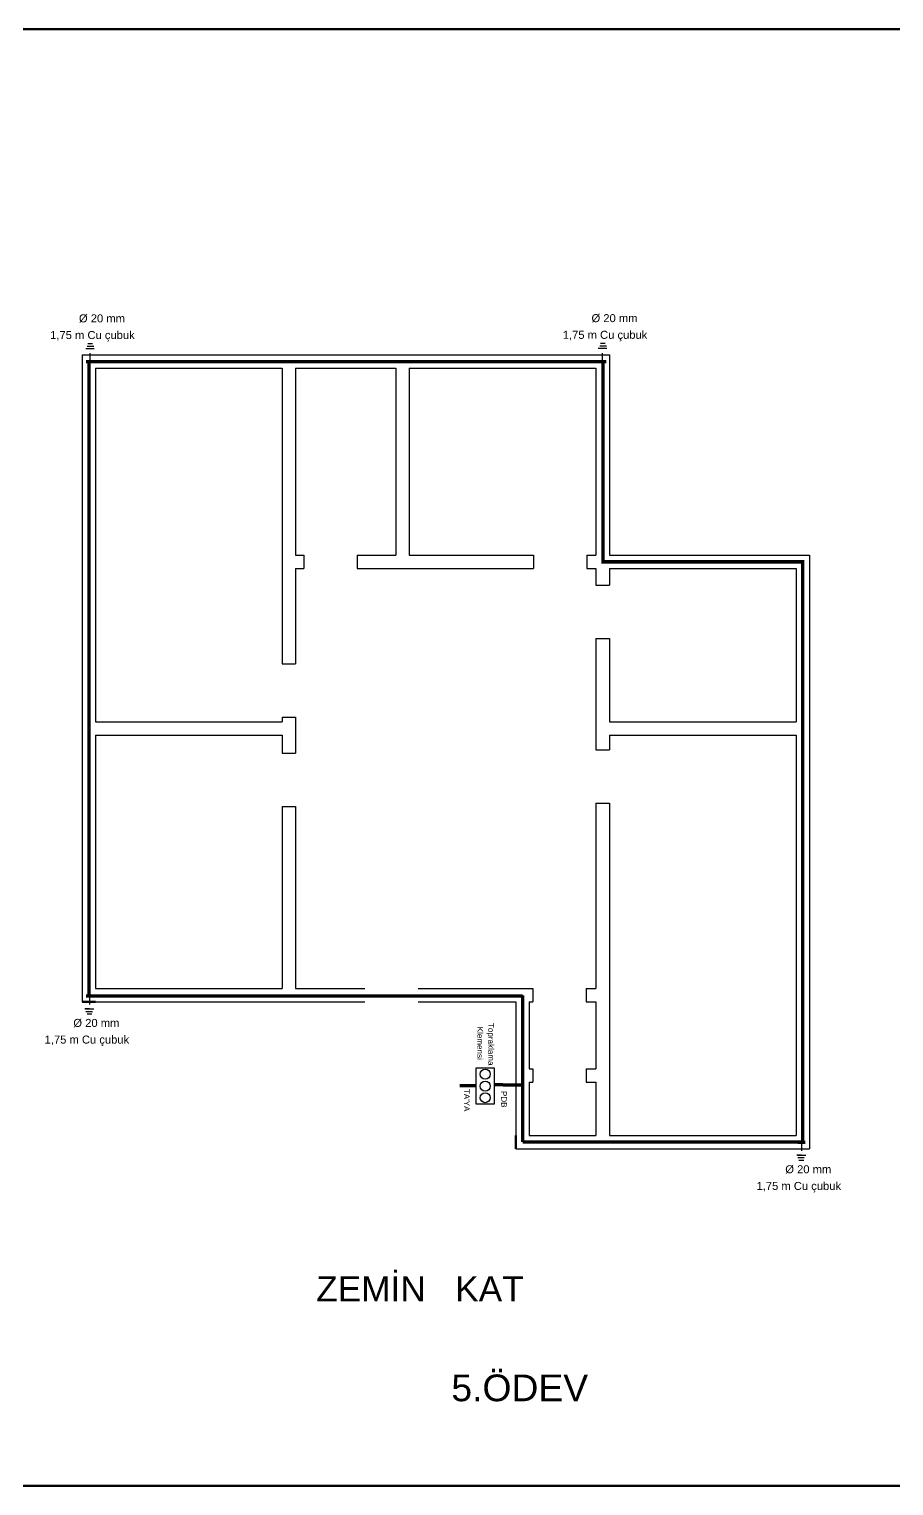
# Model space of a CAD drawing. Header units: millimetres. Extents: x 1051 to 8955, y -738 to 4312.
# Drawn here: x 3713 to 5008, y 831 to 3015 of the extents above; entities that cross this region are included whole.
import ezdxf

# ---------------------------------------------------------------- set-up
doc = ezdxf.new("R2010")
doc.units = ezdxf.units.MM
doc.linetypes.add('DASHDOT', pattern=[25.4, 12.7, -6.35, 0, -6.35])
doc.linetypes.add('DASHED', pattern=[19.05, 12.7, -6.35])
doc.layers.add('duvar', color=10, linetype='Continuous', lineweight=30)
doc.layers.add('ZİL', color=92, linetype='DASHDOT', lineweight=20)
doc.layers.add('GÖRÜNÜŞLER', color=8, linetype='Continuous')
doc.layers.add('Tarama', color=42, linetype='Continuous')
doc.styles.get("Standard").update_dxf_attribs({"font": 'arial.ttf'})
doc.styles.add('TXTX', font='arial.ttf')

# ---------------------------------------------------------------- blocks, each defined once
blk = doc.blocks.new('Topraklama Klemensi')
at = {"layer": 'GÖRÜNÜŞLER'}
for p, q in [((-26.75, 27.125), (0, 27.125)), ((-26.75, -27.125), (-26.75, 27.125)), ((0, 27.125), (0, -27.125)), ((0, -27.125), (-26.75, -27.125))]:
    blk.add_line(p, q, dxfattribs=at)
for centre in [(-13.25, 17.625), (-13.25, -0.375), (-13.25, -17.625)]:
    blk.add_circle(centre, 7.5, dxfattribs=at)

msp = doc.modelspace()

# ---------------------------------------------------------------- linework, layer by layer
at = {"color": 3, "linetype": 'DASHED', "lineweight": 25}
for p, q in [((3810.4, 2535.6), (3797.5, 2535.6)), ((3809.7, 2539.3), (3800, 2539.3)), ((3808, 2543.1), (3800.9, 2543.1)), ((3804.2, 2516.2), (3804.2, 2535.6)), ((4578.3, 2535.9), (4565.4, 2535.9)), ((4577.7, 2539.6), (4567.9, 2539.6)), ((4575.9, 2543.4), (4568.8, 2543.4)), ((4572.1, 2516.5), (4572.1, 2535.9)), ((3803.3, 1565.5), (3803.3, 1546.2)), ((3803.4, 1546.2), (3796.5, 1546.2)), ((3797.2, 1546.2), (3810.1, 1546.2)), ((3797.8, 1542.4), (3807.6, 1542.4)), ((3799.6, 1538.7), (3806.7, 1538.7)), ((4870, 1346.2), (4870, 1326.8)), ((4870, 1326.8), (4863.1, 1326.8)), ((4863.8, 1326.8), (4876.7, 1326.8)), ((4864.4, 1323.1), (4874.2, 1323.1)), ((4866.2, 1319.3), (4873.3, 1319.3))]:
    msp.add_line(p, q, dxfattribs=at)
for p, q in [((3792.1, 2526.5), (3792.1, 1556.5)), ((3792.1, 2526.5), (4582.1, 2526.5)), ((4582.1, 2526.5), (4582.1, 2387.8)), ((3812.1, 2506.5), (3812.1, 1976.5)), ((3812.1, 2506.5), (4092.1, 2506.5)), ((4092.1, 2506.5), (4092.1, 2063.3)), ((4112.1, 2506.5), (4112.1, 2226.5)), ((4112.1, 2506.5), (4262.1, 2506.5)), ((4262.1, 2506.5), (4262.1, 2226.5)), ((4282.1, 2506.5), (4282.1, 2226.5)), ((4282.1, 2506.5), (4562.1, 2506.5)), ((4562.1, 2506.5), (4562.1, 2387.8)), ((4562.1, 2387.8), (4562.1, 2226.5)), ((4582.1, 2387.8), (4582.1, 2226.5)), ((4112.1, 2226.5), (4124.2, 2226.5)), ((4112.1, 2206.5), (4112.1, 2063.3)), ((4112.1, 2206.5), (4124.2, 2206.5)), ((4124.2, 2226.5), (4124.2, 2206.5)), ((4204.2, 2226.5), (4262.1, 2226.5)), ((4204.2, 2226.5), (4204.2, 2206.5)), ((4204.2, 2206.5), (4468.6, 2206.5)), ((4282.1, 2226.5), (4468.6, 2226.5)), ((4468.6, 2226.5), (4468.6, 2206.5)), ((4548.6, 2226.5), (4562.1, 2226.5)), ((4548.6, 2226.5), (4548.6, 2206.5)), ((4548.6, 2206.5), (4562.1, 2206.5)), ((4562.1, 2206.5), (4562.1, 2181.3)), ((4582.1, 2226.5), (4882.1, 2226.5)), ((4582.1, 2206.5), (4582.1, 2181.3)), ((4582.1, 2206.5), (4862.1, 2206.5)), ((4862.1, 2206.5), (4862.1, 1976.5)), ((4882.1, 2226.5), (4882.1, 1859.8)), ((4562.1, 2181.3), (4582.1, 2181.3)), ((4562.1, 2101.3), (4562.1, 1934.3)), ((4562.1, 2101.3), (4582.1, 2101.3)), ((4582.1, 2101.3), (4582.1, 1976.5)), ((4092.1, 2063.3), (4112.1, 2063.3)), ((3812.1, 1976.5), (4092.1, 1976.5)), ((4092.1, 1983.3), (4092.1, 1976.5)), ((4092.1, 1983.3), (4112.1, 1983.3)), ((4112.1, 1983.3), (4112.1, 1929.5)), ((4582.1, 1976.5), (4862.1, 1976.5)), ((3812.1, 1956.5), (3812.1, 1576.5)), ((3812.1, 1956.5), (4092.1, 1956.5)), ((4092.1, 1956.5), (4092.1, 1929.5)), ((4582.1, 1956.5), (4582.1, 1934.3)), ((4582.1, 1956.5), (4862.1, 1956.5)), ((4862.1, 1956.5), (4862.1, 1859.8)), ((4092.1, 1929.5), (4112.1, 1929.5)), ((4562.1, 1934.3), (4582.1, 1934.3)), ((4862.1, 1859.8), (4862.1, 1356.5)), ((4882.1, 1859.8), (4882.1, 1336.5)), ((4092.1, 1849.5), (4092.1, 1576.5)), ((4092.1, 1849.5), (4112.1, 1849.5)), ((4112.1, 1849.5), (4112.1, 1576.5)), ((4562.1, 1854.3), (4562.1, 1576.5)), ((4562.1, 1854.3), (4582.1, 1854.3)), ((4582.1, 1854.3), (4582.1, 1356.5)), ((3812.1, 1576.5), (4092.1, 1576.5)), ((4112.1, 1576.5), (4215.7, 1576.5)), ((4295.7, 1576.5), (4467.3, 1576.5)), ((4442.1, 1576.5), (4467.3, 1576.5)), ((4467.3, 1576.5), (4467.3, 1556.5)), ((4547.3, 1576.5), (4562.1, 1576.5)), ((4547.3, 1576.5), (4562.1, 1576.5)), ((4547.3, 1576.5), (4547.3, 1556.5)), ((3812.1, 1556.5), (4215.7, 1556.5)), ((4295.7, 1556.5), (4442.1, 1556.5)), ((4442.1, 1556.5), (4442.1, 1356.5)), ((4462.1, 1556.5), (4462.1, 1456.5)), ((4462.1, 1556.5), (4467.3, 1556.5)), ((4462.1, 1556.5), (4467.3, 1556.5)), ((4462.1, 1556.5), (4467.3, 1556.5)), ((4462.1, 1556.5), (4467.3, 1556.5)), ((4547.3, 1556.5), (4562.1, 1556.5)), ((4547.3, 1556.5), (4562.1, 1556.5)), ((4562.1, 1556.5), (4562.1, 1456.5)), ((4462.1, 1456.5), (4467.3, 1456.5)), ((4467.3, 1456.5), (4467.3, 1436.5)), ((4547.3, 1456.5), (4562.1, 1456.5)), ((4547.3, 1456.5), (4547.3, 1436.5)), ((4462.1, 1436.5), (4462.1, 1356.5)), ((4462.1, 1436.5), (4467.3, 1436.5)), ((4547.3, 1436.5), (4562.1, 1436.5)), ((4562.1, 1436.5), (4562.1, 1356.5)), ((4462.1, 1356.5), (4562.1, 1356.5)), ((4582.1, 1356.5), (4862.1, 1356.5)), ((4442.1, 1336.5), (4882.1, 1336.5))]:
    msp.add_line(p, q)
at = {"lineweight": 211}
for p, q in [((3812.1, 1556.5), (3792.1, 1556.5)), ((4442.1, 1356.5), (4442.1, 1336.5))]:
    msp.add_line(p, q, dxfattribs=at)
at = {"color": 2, "linetype": 'ByBlock', "lineweight": 211, "true_color": 0xf1eb1f}
msp.add_lwpolyline([(1050.7, 3014.9), (8955.3, 3014.9), (8955.3, 831.1), (1050.7, 831.1)], close=True, dxfattribs=at)
at = {"const_width": 5}
msp.add_lwpolyline([(4381.9, 1430.9), (4357.8, 1430.9)], dxfattribs=at)
at = {"layer": 'Tarama', "color": 7, "true_color": 0xffffff, "const_width": 5}
for points in [[(3798.2, 2516.2), (3809.6, 2516.2)], [(4566.2, 2516.5), (4577.5, 2516.5)], [(3797.8, 1565.5), (3809.2, 1565.5)], [(4864.4, 1346.1), (4875.8, 1346.1)]]:
    msp.add_lwpolyline(points, dxfattribs=at)
at = {"layer": 'Tarama', "const_width": 5}
for points in [[(3802.4, 2516.4), (4572.6, 2516.4), (4572.6, 2216.3), (4871.6, 2216.3), (4871.6, 1346.8), (4452.3, 1346.5)], [(3802.4, 2516.4), (3802.4, 1565.6), (4452.3, 1565.6)], [(4452.3, 1346.5), (4452.3, 1566.4)], [(4451, 1431.8), (4409.3, 1432.5)]]:
    msp.add_lwpolyline(points, dxfattribs=at)

# ---------------------------------------------------------------- block references
msp.add_blockref('Topraklama Klemensi', (4409.4, 1430.6))

# ---------------------------------------------------------------- texts
at = {"color": 2, "style": 'TXTX'}
msp.add_text('ZEMİN   KAT    ', height=37.8, dxfattribs=at).set_placement((4142.9, 1107.6))
at = {"color": 7, "true_color": 0xffffff, "insert": (4329.9, 998), "char_height": 40, "width": 231.057, "attachment_point": 1}
msp.add_mtext(' 5.ÖDEV', dxfattribs=at)
at = {"layer": 'duvar', "color": 7, "lineweight": -2, "true_color": 0xffffff, "style": 'TXTX'}
for s, p in [('%%C 20 mm', (3787.5, 2575.3)), ('%%C 20 mm', (4555.4, 2575.6)), ('1,75 m Cu çubuk ', (3744.3, 2550.3)), ('1,75 m Cu çubuk ', (4512.3, 2550.6)), ('%%C 20 mm', (3779.1, 1519.1)), ('1,75 m Cu çubuk ', (3736, 1494.1)), ('%%C 20 mm', (4845.7, 1299.7)), ('1,75 m Cu çubuk ', (4802.6, 1274.7))]:
    msp.add_text(s, height=12, dxfattribs=at).set_placement(p)
at = {"layer": 'ZİL', "linetype": 'ByBlock', "lineweight": -2, "style": 'TXTX'}
for s, p in [('Klemensi', (4384.2, 1519.4)), ('Topraklama', (4400.6, 1525)), ("TA'YA", (4364.3, 1426.2)), ('PDB', (4420, 1423.1))]:
    msp.add_text(s, height=8.64, rotation=270, dxfattribs=at).set_placement(p)

doc.saveas('drawing.dxf')
